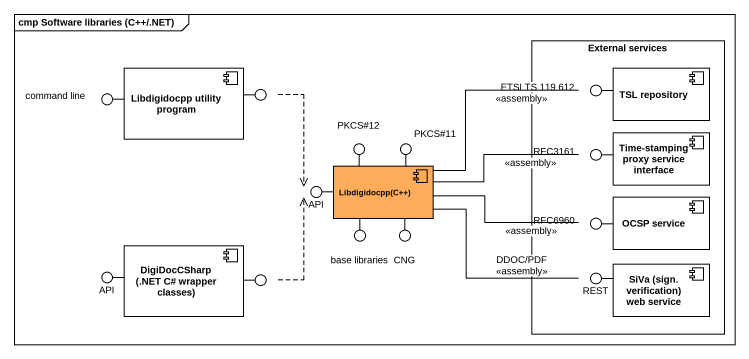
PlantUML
@startuml
mainframe cmp Software libraries (C++/.NET)
component "Libdigidocpp utility program" as Libdigidocpp_utility_program #FFFFFF
rectangle "External services" as External_services {
  component "TSL repository" as TSL_repository #FFFFFF
  component "Time-stamping proxy service interface" as Time_stamping_proxy_service #FFFFFF
  component "OCSP service" as OCSP_service #FFFFFF
  component "SiVa (sign. verification) web service" as SiVa_sign_verification_web #FFFFFF
}
() "command line" as command_line
() " " as lollipop1
() "ETSI TS 119 612" as ETSI_TS_119_612
() "PKCS#12" as PKCS_12
() "PKCS#11" as PKCS_11
() RFC3161
() API
component "Libdigidocpp(C++)" as Libdigidocpp_C #FFAD5B
() "base libraries" as base_libraries
() CNG
() RFC6960
() "API" as API_2
component "DigiDocCSharp (.NET C# wrapper classes)" as DigiDocCSharp_NET_C_wrapper #FFFFFF
() " " as lollipop2
() REST
Libdigidocpp_utility_program -left- command_line
Libdigidocpp_utility_program -right- lollipop1
TSL_repository -left- ETSI_TS_119_612
Libdigidocpp_C -up- PKCS_12
Libdigidocpp_C -up- PKCS_11
Time_stamping_proxy_service -left- RFC3161
Libdigidocpp_C -left- API
Libdigidocpp_C -- base_libraries
Libdigidocpp_C -- CNG
OCSP_service -left- RFC6960
DigiDocCSharp_NET_C_wrapper -left- API_2
DigiDocCSharp_NET_C_wrapper -right- lollipop2
SiVa_sign_verification_web -left- REST
lollipop1 ..> API
Libdigidocpp_C -right- ETSI_TS_119_612 : <<assembly>>
Libdigidocpp_C -right- RFC3161 : <<assembly>>
Libdigidocpp_C -right- RFC6960 : <<assembly>>
Libdigidocpp_C -right- REST : DDOC/PDF\n<<assembly>>
lollipop2 .up.> API
@enduml
